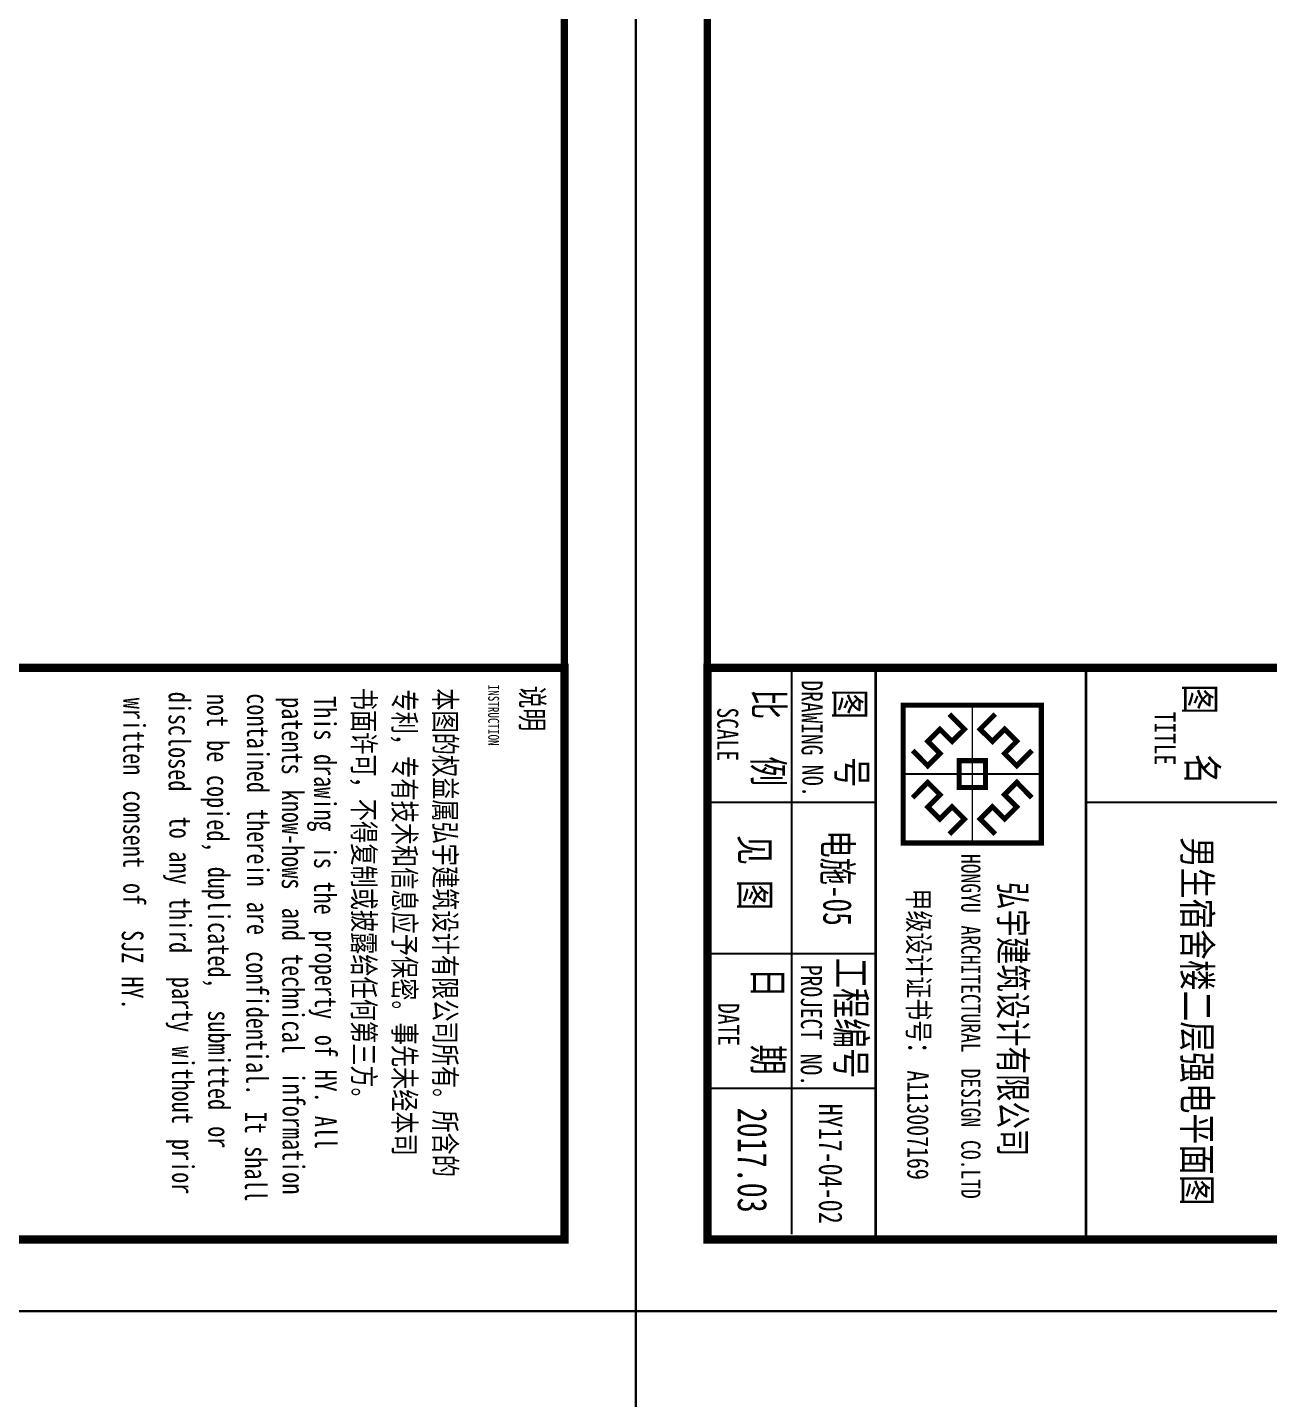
# Model space of a CAD drawing. Extents: x 552102 to 973302, y -80747 to 40012826.
# Drawn here: x 602993 to 620351, y 113997 to 133182 of the extents above; entities that cross this region are included whole.
import ezdxf
from ezdxf.enums import TextEntityAlignment as Align

# ---------------------------------------------------------------- set-up
doc = ezdxf.new("R2010")
doc.units = 0
doc.header["$LTSCALE"] = 1000
doc.header["$MEASUREMENT"] = 0
doc.layers.add('PUB_TITLE', color=7, linetype='Continuous')
doc.layers.add('TK', color=126, linetype='Continuous')
doc.layers.add('电气设计', color=3, linetype='Continuous', lineweight=20)
doc.styles.add('-宋体', font='', dxfattribs={"width": 0.8})
doc.styles.add('HJCHT', font='', dxfattribs={"width": 0.7})
doc.styles.add('宋体', font='', dxfattribs={"width": 0.7})
doc.styles.get('-宋体').set_extended_font_data('SimSun')
doc.styles.get('HJCHT').set_extended_font_data('NSimSun')
doc.styles.get('宋体').set_extended_font_data('SimSun')

# ---------------------------------------------------------------- blocks, each defined once
blk = doc.blocks.new('logo')
at = {"color": 6}
blk.add_line((1004, 2011), (1004, 0), dxfattribs=at)
at = {"color": 6, "const_width": 74.6}
for points in [[(0, 2011), (2008, 2011), (2008, 0), (0, 0)], [(809, 1198), (1199, 1198), (1199, 813), (809, 813)]]:
    blk.add_lwpolyline(points, close=True, dxfattribs=at)
at = {"color": 6}
blk.add_lwpolyline([(0, 2011), (2008, 2011), (2008, 0), (0, 0)], close=True, dxfattribs=at)
for points, const_width in [([(1004, 2011), (1004, 0)], 15.2), ([(660, 1874), (883, 1654), (704, 1475), (526, 1653), (350, 1477), (528, 1299), (350, 1120), (129, 1340)], 74.6), ([(1348, 1874), (1125, 1654), (1304, 1475), (1482, 1653), (1658, 1477), (1480, 1299), (1659, 1120), (1879, 1340)], 74.6), ([(0, 1006), (2008, 1006)], 15.2), ([(660, 137), (883, 357), (704, 536), (526, 358), (350, 534), (528, 712), (350, 891), (129, 671)], 74.6), ([(1348, 137), (1125, 357), (1304, 536), (1482, 358), (1658, 534), (1480, 712), (1659, 891), (1879, 671)], 74.6)]:
    blk.add_lwpolyline(points, dxfattribs=dict(at, const_width=const_width))
blk = doc.blocks.new('电气图框')
for p in [(383932, 251357), (383932, 251356), (383932, 251356), (383932, 251356)]:
    blk.add_point(p)
at = {"layer": 'TK'}
for p, q in [((375932, 251356), (375932, 298415)), ((377815, 256651), (377815, 264298)), ((375932, 253709), (375932, 256651)), ((375932, 256651), (383932, 256651)), ((375932, 252533), (375932, 253709)), ((375932, 253709), (383932, 253709)), ((375932, 253709), (383856, 253709)), ((377815, 251356), (377815, 253709)), ((379932, 251356), (379932, 253709)), ((381815, 251356), (381815, 253709)), ((375932, 251356), (375932, 252533)), ((375932, 252533), (383856, 252533)), ((375932, 252533), (377109, 252533)), ((377109, 252533), (377344, 252533)), ((377344, 252533), (377579, 252533)), ((383932, 251356), (375932, 251356)), ((375932, 251356), (377932, 251356)), ((383932, 251356), (376930, 251356))]:
    blk.add_line(p, q, dxfattribs=at)
at = {"layer": 'TK', "const_width": 118}
blk.add_lwpolyline([(375932, 308756), (383932, 308756), (383932, 251356), (375932, 251356)], close=True, dxfattribs=at)
at = {"layer": 'TK', "const_width": 40}
for points in [[(375932, 256651), (383932, 256651)], [(375932, 253709), (383932, 253709)]]:
    blk.add_lwpolyline(points, dxfattribs=at)
at = {"layer": 'TK'}
blk.add_point((383932, 251356), dxfattribs=at)
at = {"layer": 'TK', "color": 5, "xscale": 0.9602938544121571, "yscale": 0.9602938544121571, "zscale": 0.960293854426709}
blk.add_blockref('logo', (376456, 254095), dxfattribs=at)
at = {"layer": 'TK', "color": 9, "style": '-宋体', "width": 0.75}
for s, height, p in [('说明', 312.7, (376180, 308150)), ('弘宇建筑设计有限公司', 375.3, (378929, 255442)), ('HONGYU', 268.1, (378538, 254907, 0)), ('ARCHITECTURAL', 268.06, (379538, 254907, 0)), ('DESIGN', 268.1, (381540, 254907, 0)), ('CO.LTD', 268.1, (382541, 254907, 0)), ('甲级设计证书号：', 300.1, (379022, 254162)), ('A113007169', 300.1, (381566, 254152))]:
    blk.add_text(s, height=height, dxfattribs=at).set_placement(p)
at = {"layer": 'TK', "style": '-宋体', "width": 0.75}
for s, height, p in [('INSTRUCTION', 151.95, (376169, 307690)), ('本图的权益属弘宇建筑设计有限公司所有。所含的', 303.8, (376220, 306938)), ('专利，专有技术和信息应予保密。事先未经本司', 303.8, (376236, 306368)), ('书面许可，不得复制或披露给任何第三方。', 303.8, (376212, 305800)), ('This', 303.8, (376329, 305256)), ('drawing', 303.8, (377139, 305256)), ('is', 303.8, (378436, 305256)), ('the', 303.8, (378922, 305256)), ('property', 303.8, (379609, 305267)), ('of', 303.8, (381068, 305267)), ('HY.', 303.8, (381554, 305267)), ('All', 303.8, (382202, 305267)), ('patents', 303.8, (376343, 304804)), ('know-hows', 303.8, (377639, 304804)), ('and', 303.8, (379290, 304809)), ('technical', 303.8, (379938, 304809)), ('information', 303.8, (381596, 304815)), ('contained', 303.8, (376289, 304318)), ('therein', 303.8, (377909, 304318)), ('are', 303.8, (379206, 304318)), ('confidential.', 303.8, (379899, 304306)), ('It', 303.8, (382141, 304289)), ('shall', 303.8, (382627, 304289)), ('duplicated,', 303.8, (378716, 303772)), ('submitted', 303.8, (380726, 303774)), ('not', 303.8, (376297, 303758)), ('be', 303.8, (376946, 303758)), ('copied,', 303.8, (377432, 303758)), ('or', 303.8, (382347, 303774)), ('disclosed', 303.8, (376267, 303220)), ('to', 303.8, (378015, 303232)), ('third', 303.8, (379149, 303232)), ('party', 303.8, (380257, 303269)), ('without', 303.8, (381229, 303269)), ('prior', 303.8, (382525, 303269)), ('any', 303.8, (378501, 303232)), ('written', 303.8, (376352, 302587)), ('consent', 303.8, (377648, 302587)), ('of', 303.8, (378944, 302587)), ('SJZ', 303.8, (379603, 302565)), ('HY.', 303.8, (380251, 302565)), ('图', 412, (376162, 258041)), ('名', 412, (377138, 258071)), ('TITLE', 294.1, (376546, 257610)), ('工程编号', 411.8, (379992, 253159)), ('图', 412, (376229, 253145)), ('号', 412, (377184, 253173)), ('DRAWING', 294.1, (376108, 252673)), ('N0.', 294.1, (377289, 252685)), ('PROJECT', 294.1, (380090, 252664)), ('NO.', 294.1, (381334, 252662)), ('比', 412, (376231, 252009)), ('例', 412, (377170, 252002)), ('日', 412, (380129, 251998)), ('期', 412, (381205, 252001)), ('见 图', 411.8, (378270, 251816)), ('SCALE', 294.1, (376488, 251493)), ('DATE', 294.1, (380623, 251507))]:
    blk.add_text(s, height=height, dxfattribs=at).set_placement(p)
at = {"layer": 'TK', "color": 3, "style": '-宋体', "width": 0.75}
blk.add_text('HY17-04-02', height=329.4, dxfattribs=at).set_placement((382031, 252916))
at = {"layer": 'TK', "color": 4, "style": '-宋体', "width": 0.75}
blk.add_text('2017.03', height=411.8, dxfattribs=at).set_placement((382087, 251781))

msp = doc.modelspace()

# ---------------------------------------------------------------- linework, layer by layer
at = {"layer": 'PUB_TITLE', "color": 1}
for points in [[(552102, 115222), (611502, 115222), (611502, 199322), (552102, 199322)], [(611502, 115222), (670902, 115222), (670902, 199322), (611502, 199322)], [(552102, 31122), (611502, 31122), (611502, 115222), (552102, 115222)], [(611502, 31122), (670902, 31122), (670902, 115222), (611502, 115222)]]:
    msp.add_lwpolyline(points, close=True, dxfattribs=at)
at = {"layer": 'PUB_TITLE', "color": 1, "const_width": 100}
for points in [[(553102, 116222), (610502, 116222), (610502, 196822), (553102, 196822)], [(612502, 116222), (669902, 116222), (669902, 196822), (612502, 196822)]]:
    msp.add_lwpolyline(points, close=True, dxfattribs=at)

# ---------------------------------------------------------------- block references
at = {"rotation": 270}
for p in [(301747, 500155), (361147, 500155)]:
    msp.add_blockref('电气图框', p, dxfattribs=at)

# ---------------------------------------------------------------- texts
at = {"style": 'HJCHT', "width": 0.7}
msp.add_text('电施-05', height=400, rotation=270, dxfattribs=at).set_placement((614124, 121948))
at = {"layer": '电气设计', "color": 0, "style": '宋体', "width": 0.8}
msp.add_text('男生宿舍楼二层强电平面图', height=393.72, rotation=270, dxfattribs=at).set_placement((619354, 119276), align=Align.MIDDLE_CENTER)

doc.saveas('drawing.dxf')
